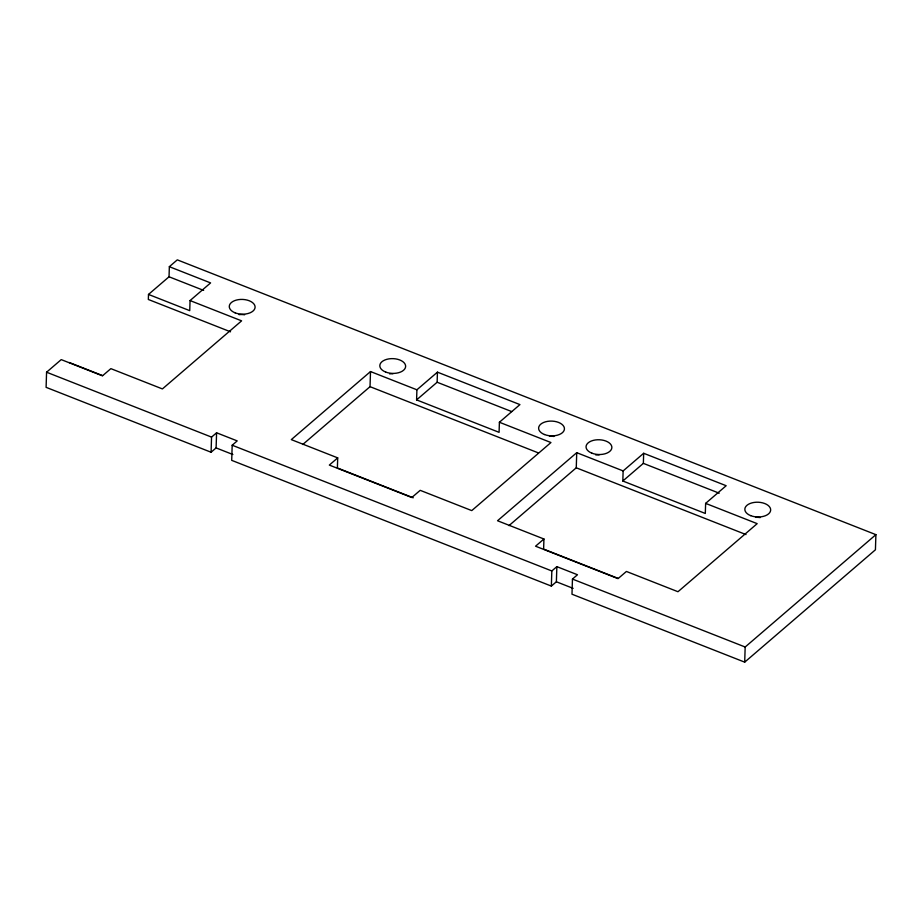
<?xml version="1.0" encoding="UTF-8"?>
<svg xmlns="http://www.w3.org/2000/svg" width="922" height="922" viewBox="0 0 922 922"><rect width="100%" height="100%" fill="white"/><g stroke="black" fill="none" stroke-linecap="round" stroke-linejoin="round"><path stroke-width="1.38" d="M148.5 294.429L189.736 310.656L190.059 300.572L241.61 320.844L162.41 388.923L110.859 368.639L102.469 375.842L61.232 359.615L46.573 372.211L46.1 387.344L211.08 452.241L216.105 447.919L216.589 432.787L237.208 440.9L232.183 445.222L231.71 460.355L551.356 586.092L556.381 581.77L556.865 566.638L577.483 574.752L572.458 579.074L571.986 594.206L744.699 662.146L875.427 549.789L875.9 534.656L177.301 259.854L169.348 266.689L169.037 276.784L148.5 294.429L148.338 299.477L230.535 331.805M211.08 452.241L211.553 437.109L216.589 432.787M416.905 389.799L416.594 399.894L499.079 432.337L499.401 422.253L519.939 404.597L437.443 372.154L416.905 389.799L370.506 371.554L291.306 439.621L337.706 457.877L337.383 467.961L413.229 497.799M302.762 444.496L370.033 386.675L370.506 371.554M416.594 399.894L437.132 382.238L437.443 372.154M623.134 470.923L622.823 481.007L705.307 513.462L705.63 503.377L726.167 485.721L643.671 453.278L623.134 470.923L576.734 452.679L497.534 520.746L543.934 539.001L543.611 549.086L618.12 578.394M551.356 586.092L551.829 570.96L556.865 566.638M508.99 525.621L576.262 467.8L576.734 452.679M622.823 481.007L643.36 463.363L643.671 453.278M744.699 662.146L745.172 647.014L875.9 534.656M190.059 300.572L210.596 282.916L169.348 266.689M337.706 457.877L329.327 465.08L411.811 497.523L420.19 490.331L471.753 510.604L550.953 442.537L499.401 422.253M543.934 539.001L535.555 546.204L618.04 578.647L626.418 571.456L677.981 591.728L757.181 523.65L705.63 503.377M169.037 276.784L203.624 290.384M437.132 382.238L511.641 411.546M643.36 463.363L719.195 493.189M370.033 386.675L538.448 452.933M576.262 467.8L746.013 534.576M69.288 362.507L102.549 375.588M46.573 372.211L211.553 437.109M232.183 445.222L551.829 570.96M572.458 579.074L745.172 647.014M216.105 447.919L232.863 454.511M556.381 581.77L573.138 588.363M755.706 517.357A12.92 7.388 1.8 0 1 760.189 517.588M239.029 314.633A12.92 7.388 1.8 0 1 244.618 314.782M549.477 436.233A12.92 7.388 1.8 0 1 553.961 436.463M595.808 454.972A12.92 7.388 1.8 0 1 599.162 454.892M389.58 373.859A12.92 7.388 1.8 0 1 392.933 373.779M750.715 515.652A12.92 7.388 1.8 0 0 770.654 510.269A12.92 7.388 1.8 0 0 751.891 502.893A12.92 7.388 1.8 0 0 750.715 515.652M235.145 312.846A12.92 7.388 1.8 0 0 255.083 307.464A12.92 7.388 1.8 0 0 236.332 300.088A12.92 7.388 1.8 0 0 235.145 312.846M544.487 434.527A12.92 7.388 1.8 0 0 564.425 429.145A12.92 7.388 1.8 0 0 545.674 421.769A12.92 7.388 1.8 0 0 544.487 434.527M591.924 453.186A12.92 7.388 1.8 0 0 611.851 447.804A12.92 7.388 1.8 0 0 593.1 440.428A12.92 7.388 1.8 0 0 591.924 453.186M385.696 372.062A12.92 7.388 1.8 0 0 405.622 366.679A12.92 7.388 1.8 0 0 386.871 359.303A12.92 7.388 1.8 0 0 385.696 372.062"/></g></svg>
